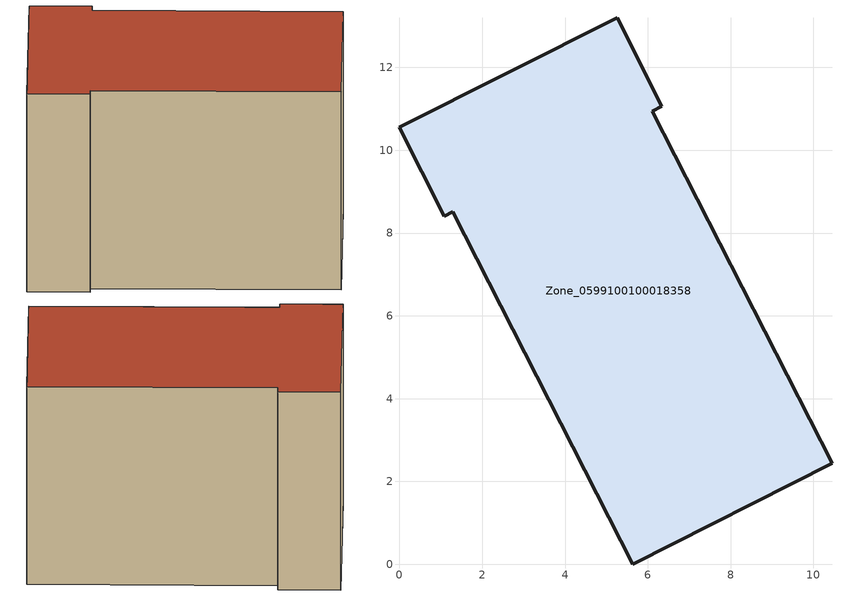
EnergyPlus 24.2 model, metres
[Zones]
Zone_0599100100018358
 floor ground (C_G): 6.11,10.94 10.45,2.44 5.63,0 1.29,8.51 1.08,8.41 0,10.55 5.26,13.2 6.34,11.06 z3.37
 wall outside (C_F): 5.26,13.2 0,10.55 1.08,8.41 1.29,8.51 5.63,0 10.45,2.44 6.11,10.94 6.34,11.06 5.26,13.2 z3.37:12.5
 roof outside (C_R): 6.11,10.94 6.34,11.06 5.26,13.2 0,10.55 1.08,8.41 1.29,8.51 5.63,0 10.45,2.44 z12.5
[BUILDING]
Pand.0599100100018358: North Axis=0; Terrain=City; Loads Convergence Tolerance Value=0.04; Temperature Convergence Tolerance Value=0.4; Solar Distribution=FullExterior; Maximum Number of Warmup Days=25; Minimum Number of Warmup Days=1
[Site:Location]
Rotterdam.The.Hague.AP_ZH_NLD Design_Conditions: Latitude=51.96; Longitude=4.45; Time Zone=1; Elevation=-4.5
[SITE:GROUNDTEMPERATURE:BUILDINGSURFACE]
18, 18, 18, 18, 18, 18, 18, 18, 18, 18, 18, 18
[MATERIAL] Thermal Absorptance=0.9; Solar Absorptance=0.7; Visible Absorptance=0.7
Name | Roughness | Thickness | Conductivity | Density | Specific Heat
G.TI.2015-2018 | MediumSmooth | 0.15 | 0.0428571 | 540 | 1210
F.TI.2015-2018 | Rough | 0.3 | 0.0666667 | 1920 | 840
R.TI.2015-2018 | MediumRough | 0.2 | 0.0333333 | 1500 | 1000
[CONSTRUCTION]
C_G: G.TI.2015-2018
C_F: F.TI.2015-2018
C_R: R.TI.2015-2018
[ZONE]
Zone_0599100100018358: Type=1; Multiplier=1; Ceiling Height=Autocalculate; Volume=Autocalculate; Floor Area=autocalculate; Part of Total Floor Area=Yes
[ZONEINFILTRATION:DESIGNFLOWRATE]
Infil_Zone_0599100100018358: Zone or ZoneList or Space or SpaceList=Zone_0599100100018358; Schedule=AlwaysOn; Design Flow Rate Calculation Method=Flow/Area; Flow Rate per Floor Area=0.0015; Constant Term Coefficient=1; Temperature Term Coefficient=0; Velocity Term Coefficient=0; Velocity Squared Term Coefficient=0
[HVACTEMPLATE:ZONE:IDEALLOADSAIRSYSTEM]
Zone_0599100100018358: Maximum Heating Supply Air Temperature=50; Minimum Cooling Supply Air Temperature=13; Maximum Heating Supply Air Humidity Ratio=0.0156; Minimum Cooling Supply Air Humidity Ratio=0.0077; Heating Limit=NoLimit; Cooling Limit=NoLimit; Dehumidification Control Type=ConstantSensibleHeatRatio; Cooling Sensible Heat Ratio=0.7; Dehumidification Setpoint=60; Humidification Control Type=None; Humidification Setpoint=30; Outdoor Air Method=None; Outdoor Air Flow Rate per Person=0.00944; Outdoor Air Flow Rate per Zone Floor Area=0; Outdoor Air Flow Rate per Zone=0; Demand Controlled Ventilation Type=None; Outdoor Air Economizer Type=NoEconomizer; Heat Recovery Type=None; Sensible Heat Recovery Effectiveness=0.7; Latent Heat Recovery Effectiveness=0.65
[ZONECONTROL:THERMOSTAT]
ThermostatControl_Zone_0599100100018358: Zone or ZoneList=Zone_0599100100018358; Control Type Schedule=DualSetpointControlType; Control 1=Thermostat_Zone_0599100100018358; Temperature Difference Between Cutout And Setpoint=0
[THERMOSTATSETPOINT:DUALSETPOINT]
Thermostat_Zone_0599100100018358: Heating Setpoint Temperature Schedule=HeatingSetpoint_Zone_0599100100018358; Cooling Setpoint Temperature Schedule=CoolingSetpoint_Zone_0599100100018358
[SCHEDULE:COMPACT]
HeatingSetpoint_Zone_0599100100018358: Through: 12/31, For: AllDays, Until: 24:00, 21
CoolingSetpoint_Zone_0599100100018358: Through: 12/31, For: AllDays, Until: 24:00, 24
DualSetpointControlType: Through: 12/31, For: AllDays, Until: 24:00, 4
AlwaysOn: Through: 12/31, For: AllDays, Until: 24:00, 1
